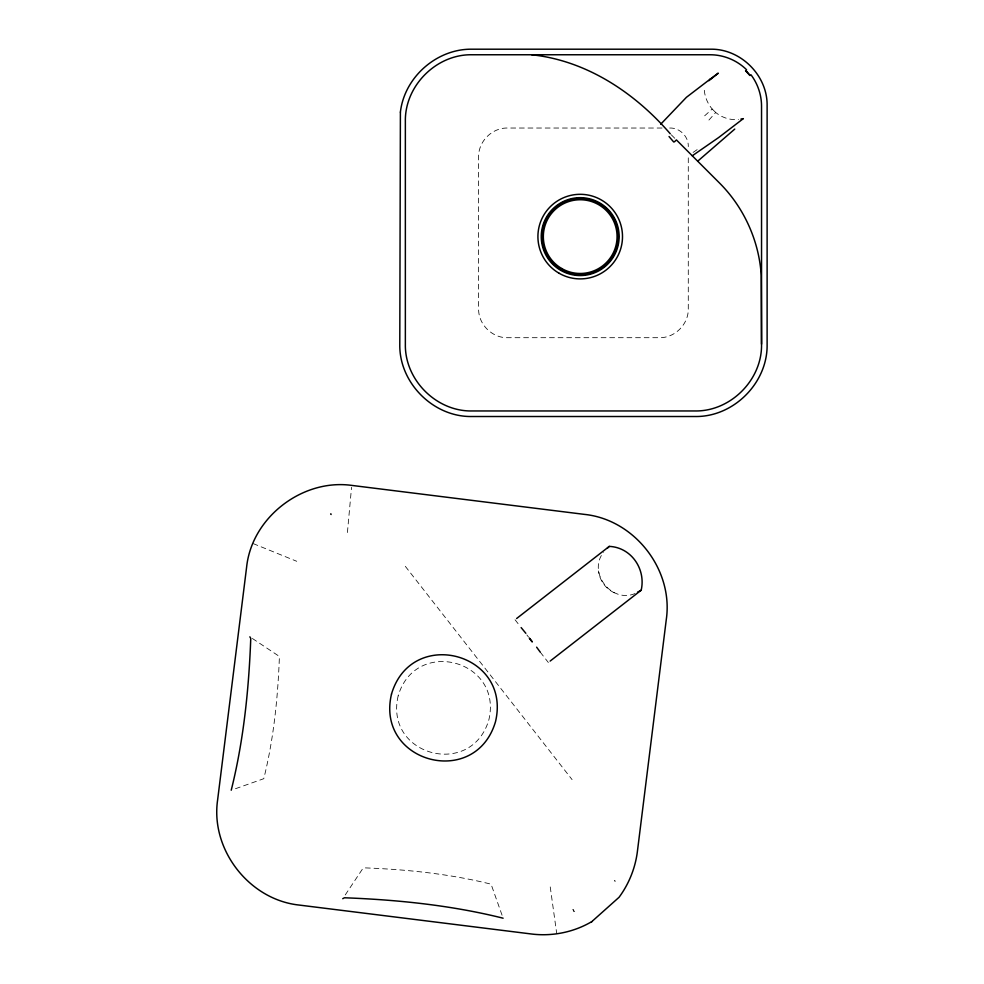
<?xml version="1.0" encoding="UTF-8"?>
<svg xmlns="http://www.w3.org/2000/svg" width="984" height="984" viewBox="0 0 984 984"><rect width="100%" height="100%" fill="white"/><g stroke="black" fill="none" stroke-linecap="round" stroke-linejoin="round"><path stroke-width="0.74" stroke-dasharray="4.92 3.69" d="M635.049 593.537C611.495 603.635 587.436 572.442 603.5 552.405M347.413 532.541L351.546 487.314M345.249 894.936L362.776 868.589L364.142 867.851C406.663 869.426 449.786 873.866 491.077 884.173L502.111 915.354M708.923 120.06L715.712 112.484C722.035 117.711 730.349 120.306 738.517 119.519M704.667 115.805L712.182 109.015C707.029 102.939 704.052 95.042 704.187 87.047M693.093 152.409L699.329 148.166M235.471 788.713L263.773 778.701C273.626 739.205 277.869 697.964 279.382 657.275L278.681 655.971L252.384 638.481M662.048 128.031L507.904 128.031C492.148 127.465 478.052 141.548 478.618 157.317L478.618 308.41C478.052 324.166 492.148 338.262 507.904 337.697L658.997 337.697C674.753 338.262 688.849 324.166 688.283 308.41L688.283 154.267M669.673 128.031C679.723 127.588 688.726 136.579 688.283 146.628M253.183 543.598L296.725 561.286M712.182 109.015L715.712 112.484M671.285 134.796L675.393 138.892M405.322 566.341L572.085 779.623M515.05 619.748L520.081 626.218M526.858 634.914L528.568 637.128M540.278 652.158L548.334 662.503M550.24 886.941L556.71 933.496M614.496 592.86A27.429 27.429 0 0 1 598.53 570.954M398.176 695.823C383.994 755.7 471.447 778.922 488.839 719.907C503.021 660.03 415.568 636.796 398.176 695.823M615.16 881.111L614.533 880.754L615.16 881.111M574.717 911.245L573.844 911.688L572.885 909.425L574.717 911.245M331.042 513.697L330.317 513.857L331.214 514.89L331.042 513.697"/><path stroke-width="1.48" d="M550.142 661.088L641.187 590.216C646.021 569.256 631.408 547.387 609.281 546.391L516.625 618.518M750.976 74.784C757.717 83.701 761.468 94.747 761.542 105.928L761.542 344.166C762.293 379.861 730.46 411.706 694.753 410.955L472.136 410.955C436.441 411.706 404.608 379.861 405.359 344.166L405.359 121.549C404.608 85.854 436.441 54.009 472.136 54.76L710.386 54.76C723.806 54.821 737.028 60.295 746.561 69.753M231.228 790.214C243.565 740.854 248.866 689.292 250.76 638.444L249.875 636.808M708.874 80.7L718.295 73.148L710.03 79.237M660.719 124.218L686.438 97.293L710.78 78.671M607.263 548.322L609.281 546.391M592.54 920.962L619.047 897.297C628.813 884.099 635.111 868.515 637.3 852.242L666.291 619.514C673.56 569.674 634.557 519.564 584.459 514.386L351.719 485.395C302.395 478.581 251.732 517.424 246.603 567.227L217.612 799.967C210.342 849.807 249.358 899.917 299.443 905.096L532.184 934.087C552.848 936.497 574.189 932.094 592.085 921.442L591.495 921.848M697.693 161.192L734.765 129.089M525.825 633.302L521.139 627.583M536.624 647.177L540.278 652.158M692.269 155.78L718.652 137.539L743.338 118.633L740.927 119.076M637.497 592.208L641.187 590.216M342.739 898.699L344.449 897.777C397.61 899.757 451.508 905.305 503.119 918.195M674.532 141.745L676.402 139.912L719.427 182.938C743.892 207.341 759.021 240.723 761.235 275.2L761.542 344.166M531.704 54.76C586.587 60.602 634.803 92.754 670.264 133.775M669.034 136.53L673.72 142.004M400.402 112.102L399.787 344.351C399.061 382.887 433.415 417.253 471.963 416.515L694.938 416.515C733.486 417.253 767.84 382.887 767.114 344.351L767.114 105.743C767.668 75.559 740.755 48.646 710.559 49.2L471.963 49.2C436.761 48.708 404.436 77.146 400.402 112.102M391.509 694.052C375.248 762.735 475.555 789.377 495.506 721.678C511.766 652.995 411.46 626.353 391.509 694.052M746.659 71.377L745.552 70.762L750.079 75.559L746.659 71.377M532.135 641.752L529.466 638.296L532.135 641.752M561.126 269.641A38.142 38.142 0 0 0 618.346 236.603A38.142 38.142 0 0 0 561.126 203.565A38.142 38.142 0 0 0 561.126 269.641M561.766 268.534A36.863 36.863 0 0 0 617.066 236.603A36.863 36.863 0 0 0 561.766 204.684A36.863 36.863 0 0 0 561.766 268.534M560.732 270.342A38.942 38.942 0 0 0 619.145 236.603A38.942 38.942 0 0 0 560.732 202.876A38.942 38.942 0 0 0 560.732 270.342M559.06 273.232A42.3 42.3 0 0 0 622.503 236.603A42.3 42.3 0 0 0 559.06 199.973A42.3 42.3 0 0 0 559.06 273.232"/></g></svg>
